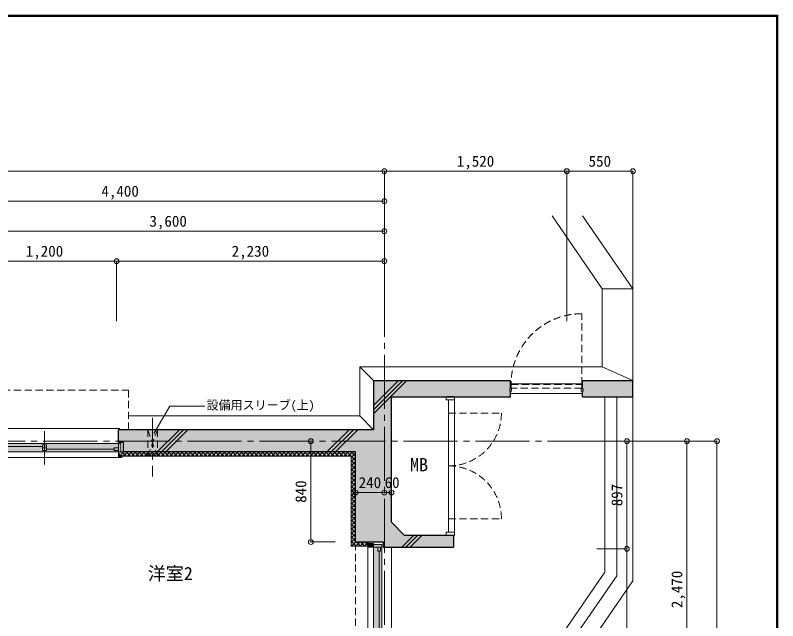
# Model space of a CAD drawing. Units: millimetres at full size, sheet at 1:50. Extents: x -9674 to 9699, y -6794 to 6791.
# Drawn here: x 3349 to 9699, y 1745 to 6791 of the extents above; entities that cross this region are included whole.
import ezdxf
from ezdxf.enums import TextEntityAlignment as Align

# ---------------------------------------------------------------- set-up
doc = ezdxf.new("R2010")
doc.units = ezdxf.units.MM
doc.header["$LTSCALE"] = 50
doc.header["$PDMODE"] = 32
doc.header["$PDSIZE"] = 40
for name, pattern in [('CHAIN1', [8, 5, -1, 1, -1]), ('CHAIN2', [12, 9, -1, 1, -1]), ('DASHED1', [1.8, 1.2, -0.6])]:
    doc.linetypes.add(name, pattern=pattern)
for name, color, linetype, lineweight in [('0-0_図面枠', 7, 'Continuous', 9), ('1-0_芯', 7, 'CHAIN2', 9), ('1-1_躯体', 2, 'Continuous', 25), ('1-3_建具', 3, 'Continuous', 18), ('1-6_ﾊﾞﾙｺﾆｰ・階段', 4, 'Continuous', 9), ('1-7_その他', 7, 'DASHED1', 9), ('1-8_ハッチ', 4, 'Continuous', 9), ('1-A_文字', 7, 'Continuous', 9), ('1-B_寸法', 7, 'Continuous', 9), ('1-C_梁', 7, 'DASHED1', 9)]:
    doc.layers.add(name, color=color, linetype=linetype, lineweight=lineweight)
for name, color, linetype in [('4-0', 1, 'Continuous'), ('4-1', 2, 'Continuous'), ('4-F', 4, 'Continuous')]:
    doc.layers.add(name, color=color, linetype=linetype)
doc.styles.add('ＭＳ ゴシック', font='')
doc.styles.get('ＭＳ ゴシック').set_extended_font_data('MS Gothic')

msp = doc.modelspace()

# ---------------------------------------------------------------- linework, layer by layer
at = {"layer": '0-0_図面枠'}
for p, q in [((9697.16, 6789.66), (-9672.16, 6789.66)), ((9695.4, 6787.9), (-9670.4, 6787.9)), ((-9668.64, 6786.14), (9693.64, 6786.14)), ((9691.87, 6784.38), (-9666.87, 6784.38)), ((9690.11, 6782.61), (-9665.11, 6782.61)), ((9688.35, 6780.85), (-9663.35, 6780.85)), ((9688.35, -6783.35), (9688.35, 6780.85)), ((9690.11, -6785.11), (9690.11, 6782.61)), ((9691.87, -6786.88), (9691.87, 6784.38)), ((9693.64, 6786.14), (9693.64, -6788.64)), ((9695.4, -6790.4), (9695.4, 6787.9)), ((9697.16, -6792.16), (9697.16, 6789.66))]:
    msp.add_line(p, q, dxfattribs=at)
msp.add_lwpolyline([(9698.92, -6793.93), (9698.92, 6791.43), (-9673.92, 6791.43)], dxfattribs=at)
at = {"layer": '1-0_芯'}
for p, q in [((6422.5, -3688.13), (6422.5, 4241.87)), ((-8417.5, 3241.87), (8192.5, 3241.87))]:
    msp.add_line(p, q, dxfattribs=at)
at = {"layer": '1-1_躯体'}
for p, q in [((6332.5, 3746.87), (7472.5, 3746.87)), ((6332.5, 3746.87), (6332.5, 3336.87)), ((7472.5, 3679.37), (7472.5, 3746.87)), ((8492.5, 3611.87), (8492.5, 3746.87)), ((7472.5, 3611.87), (7472.5, 3659.37)), ((8072.5, 3611.87), (8072.5, 3659.37)), ((6482.5, 3611.87), (7472.5, 3611.87)), ((6482.5, 2565.94), (6482.5, 3611.87)), ((6997.5, 3611.87), (6947.5, 3611.87)), ((6997.5, 3611.87), (6947.5, 3611.87)), ((8072.5, 3611.87), (8492.5, 3611.87)), ((6332.5, 3336.87), (4207.5, 3336.87)), ((4207.5, 3231.87), (4207.5, 3336.87)), ((4249.5, 3231.87), (4207.5, 3231.87)), ((4249.5, 3151.87), (4249.5, 3231.87)), ((6182.5, 3151.87), (4249.5, 3151.87)), ((6182.5, 2401.87), (6182.5, 3151.87)), ((6947.5, 2459.87), (6997.5, 2459.87)), ((6947.5, 2459.87), (6997.5, 2459.87)), ((6997.5, 2459.87), (6997.5, 2359.87)), ((6182.5, 2401.87), (6412.5, 2401.87)), ((6412.5, 2401.87), (6412.5, 2359.87)), ((6412.5, 2359.87), (6997.5, 2359.87))]:
    msp.add_line(p, q, dxfattribs=at)
for points in [[(8072.5, 3679.37), (8072.5, 3746.87), (8492.5, 3746.87)], [(6482.5, 2565.94), (6588.57, 2459.87), (6947.5, 2459.87)]]:
    msp.add_lwpolyline(points, dxfattribs=at)
at = {"layer": '1-3_建具', "color": 7, "linetype": 'DASHED1', "lineweight": 9}
for p, q in [((8067.5, 3714.37), (8067.5, 4304.37)), ((7477.5, 3714.37), (8067.5, 3714.37)), ((7477.5, 3684.37), (7477.5, 3714.37)), ((8067.5, 3684.37), (7477.5, 3684.37)), ((8067.5, 3714.37), (8067.5, 3684.37)), ((2977.5, 3666.87), (4292.5, 3666.87)), ((4292.5, 3336.87), (4292.5, 3666.87)), ((6957.5, 3475.87), (7397.5, 3475.87)), ((6957.5, 2595.87), (7397.5, 2595.87))]:
    msp.add_line(p, q, dxfattribs=at)
at = {"layer": '1-3_建具', "color": 7, "lineweight": 9}
for p, q in [((8072.5, 3719.37), (7472.5, 3719.37)), ((7467.5, 3679.37), (7467.5, 3659.37)), ((7482.5, 3679.37), (7467.5, 3679.37)), ((7467.5, 3659.37), (7482.5, 3659.37)), ((7472.5, 3639.37), (8072.5, 3639.37)), ((7482.5, 3659.37), (7482.5, 3679.37)), ((6937.5, 3611.87), (6937.5, 3586.87)), ((7007.5, 3611.87), (6937.5, 3611.87)), ((6937.5, 3611.87), (6937.5, 3586.87)), ((6937.5, 3586.87), (7007.5, 3586.87)), ((6957.5, 3586.87), (6957.5, 2484.87)), ((7007.5, 3586.87), (7007.5, 3611.87)), ((7007.5, 2484.87), (7007.5, 3586.87)), ((2977.5, 3346.87), (4217.5, 3346.87)), ((3592.5, 3325.35), (3592.5, 3048.39)), ((4217.5, 3336.87), (4217.5, 3346.87)), ((4192.5, 3221.87), (2992.5, 3221.87)), ((4227.5, 3221.87), (4192.5, 3221.87)), ((4207.5, 3151.87), (4207.5, 3221.87)), ((4227.5, 3221.87), (4227.5, 3151.87)), ((4192.5, 3151.87), (2992.5, 3151.87)), ((4192.5, 3151.87), (4207.5, 3151.87)), ((2977.5, 3104.87), (4207.5, 3104.87)), ((6937.5, 2484.87), (6937.5, 2459.87)), ((7007.5, 2484.87), (6937.5, 2484.87)), ((6285.5, 2359.87), (6285.5, 807.89)), ((6402.5, 2379.87), (6332.5, 2379.87)), ((6332.5, 2359.87), (6402.5, 2359.87)), ((6332.5, 2344.87), (6332.5, 2359.87)), ((6402.5, 2379.87), (6402.5, 2344.87)), ((6482.5, 2359.87), (6482.5, 807.89)), ((6332.5, 822.89), (6332.5, 2344.87)), ((6402.5, 822.89), (6402.5, 2344.87))]:
    msp.add_line(p, q, dxfattribs=at)
at = {"layer": '1-3_建具'}
for p, q in [((3575, 3198.87), (3012.5, 3198.87)), ((3575, 3162.87), (3575, 3210.87)), ((3610, 3210.87), (3575, 3210.87)), ((3610, 3186.87), (3575, 3186.87)), ((3610, 3162.87), (3610, 3210.87)), ((4172.5, 3186.87), (4207.5, 3186.87)), ((4172.5, 3162.87), (4172.5, 3186.87)), ((3610, 3162.87), (3575, 3162.87)), ((4172.5, 3174.87), (3610, 3174.87)), ((4172.5, 3162.87), (4207.5, 3162.87)), ((4237.5, 3151.87), (4207.5, 3151.87)), ((4207.5, 3104.87), (4207.5, 3151.87)), ((4237.5, 3104.87), (4237.5, 3151.87)), ((4237.5, 3104.87), (4207.5, 3104.87)), ((4237.5, 3104.87), (4237.5, 3105.9)), ((6285.5, 2389.87), (6286.53, 2389.87)), ((6285.5, 2389.87), (6332.5, 2389.87)), ((6332.5, 2389.87), (6332.5, 2359.87)), ((6391.5, 2324.87), (6391.5, 2359.87)), ((6379.5, 1601.38), (6379.5, 2324.87))]:
    msp.add_line(p, q, dxfattribs=at)
at = {"layer": '1-3_建具', "color": 7, "lineweight": 9}
msp.add_lwpolyline([(8062.5, 3679.37), (8062.5, 3659.37), (8077.5, 3659.37), (8077.5, 3679.37)], close=True, dxfattribs=at)
msp.add_lwpolyline([(6937.5, 2459.87), (7007.5, 2459.87), (7007.5, 2484.87)], dxfattribs=at)
at = {"layer": '1-3_建具'}
for points in [[(6285.5, 2389.87), (6285.5, 2359.87), (6332.5, 2359.87)], [(6391.5, 2324.87), (6367.5, 2324.87), (6367.5, 2359.87)]]:
    msp.add_lwpolyline(points, dxfattribs=at)
at = {"layer": '1-3_建具', "color": 7, "linetype": 'DASHED1', "lineweight": 9}
for centre, radius, start, end in [((8067.5, 3714.37), 590, 90, 180), ((6957.5, 3475.87), 440, 270, 0), ((6957.5, 2595.87), 440, 0, 90)]:
    msp.add_arc(centre, radius, start, end, dxfattribs=at)
at = {"layer": '1-6_ﾊﾞﾙｺﾆｰ・階段', "color": 7}
for p, q in [((7819.21, 5120.29), (8237.5, 4511.87)), ((8074.21, 5120.29), (8492.5, 4511.87)), ((8492.5, 4511.87), (8237.5, 4511.87)), ((8492.5, 3746.87), (8492.5, 4511.87)), ((6332.5, 3746.87), (6217.5, 3861.87)), ((6217.5, 3861.87), (8237.5, 3861.87)), ((6217.5, 3861.87), (6217.5, 3446.87)), ((8357.5, 3611.87), (8357.5, 2118.8)), ((8492.5, 3611.87), (8492.5, 2076.87)), ((4292.5, 3451.87), (6217.5, 3451.87)), ((6332.5, 3336.87), (6217.5, 3451.87)), ((7807.5, 1318.8), (8357.5, 2118.8)), ((7942.5, 1276.87), (8492.5, 2076.87))]:
    msp.add_line(p, q, dxfattribs=at)
at = {"layer": '1-6_ﾊﾞﾙｺﾆｰ・階段'}
for p in [(8257.5, 3611.87), (7707.5, 1349.86)]:
    msp.add_line(p, (8257.5, 2149.86), dxfattribs=at)
at = {"layer": '1-6_ﾊﾞﾙｺﾆｰ・階段', "color": 7}
msp.add_lwpolyline([(8492.5, 3746.87), (8237.5, 3861.87), (8237.5, 4511.87)], dxfattribs=at)
at = {"layer": '1-7_その他', "linetype": 'CHAIN1'}
msp.add_line((4492.5, 3436.87), (4492.5, 2946.87), dxfattribs=at)
at = {"layer": '1-7_その他'}
for p, q in [((4452.5, 3336.87), (4452.5, 3116.87)), ((4452.5, 3336.87), (4532.5, 3116.87)), ((4452.5, 3116.87), (4532.5, 3336.87)), ((4532.5, 3336.87), (4532.5, 3116.87))]:
    msp.add_line(p, q, dxfattribs=at)
at = {"layer": '1-8_ハッチ'}
for p, q in [((6332.5, 3468.72), (6610.65, 3746.87)), ((6332.5, 3504.07), (6575.3, 3746.87)), ((6332.5, 3539.43), (6539.94, 3746.87)), ((4530.73, 3151.87), (4715.73, 3336.87)), ((4566.08, 3151.87), (4751.08, 3336.87)), ((4601.44, 3151.87), (4786.44, 3336.87)), ((5944.94, 3151.87), (6129.94, 3336.87)), ((5980.3, 3151.87), (6165.3, 3336.87)), ((6015.65, 3151.87), (6200.65, 3336.87)), ((4237.5, 3141.48), (4247.88, 3151.87)), ((4237.5, 3151.77), (4272.4, 3116.87)), ((6147.5, 3116.87), (4237.5, 3116.87)), ((4248.24, 3116.87), (4283.24, 3151.87)), ((4272.75, 3151.87), (4307.75, 3116.87)), ((4283.6, 3116.87), (4318.6, 3151.87)), ((4308.11, 3151.87), (4343.11, 3116.87)), ((4318.95, 3116.87), (4353.95, 3151.87)), ((4343.46, 3151.87), (4378.46, 3116.87)), ((4354.31, 3116.87), (4389.31, 3151.87)), ((4378.82, 3151.87), (4413.82, 3116.87)), ((4389.66, 3116.87), (4424.66, 3151.87)), ((4414.17, 3151.87), (4449.17, 3116.87)), ((4425.02, 3116.87), (4460.02, 3151.87)), ((4449.53, 3151.87), (4484.53, 3116.87)), ((4460.37, 3116.87), (4495.37, 3151.87)), ((4484.88, 3151.87), (4519.88, 3116.87)), ((4495.73, 3116.87), (4530.73, 3151.87)), ((4520.24, 3151.87), (4555.24, 3116.87)), ((4531.08, 3116.87), (4566.08, 3151.87)), ((4555.59, 3151.87), (4590.59, 3116.87)), ((4566.44, 3116.87), (4601.44, 3151.87)), ((4590.95, 3151.87), (4625.95, 3116.87)), ((4601.79, 3116.87), (4636.79, 3151.87)), ((4626.31, 3151.87), (4661.31, 3116.87)), ((4637.15, 3116.87), (4672.15, 3151.87)), ((4661.66, 3151.87), (4696.66, 3116.87)), ((4672.5, 3116.87), (4707.5, 3151.87)), ((4697.02, 3151.87), (4732.02, 3116.87)), ((4707.86, 3116.87), (4742.86, 3151.87)), ((4732.37, 3151.87), (4767.37, 3116.87)), ((4743.21, 3116.87), (4778.21, 3151.87)), ((4767.73, 3151.87), (4802.73, 3116.87)), ((4778.57, 3116.87), (4813.57, 3151.87)), ((4803.08, 3151.87), (4838.08, 3116.87)), ((4813.93, 3116.87), (4848.93, 3151.87)), ((4838.44, 3151.87), (4873.44, 3116.87)), ((4849.28, 3116.87), (4884.28, 3151.87)), ((4873.79, 3151.87), (4908.79, 3116.87)), ((4884.64, 3116.87), (4919.64, 3151.87)), ((4909.15, 3151.87), (4944.15, 3116.87)), ((4919.99, 3116.87), (4954.99, 3151.87)), ((4944.5, 3151.87), (4979.5, 3116.87)), ((4955.35, 3116.87), (4990.35, 3151.87)), ((4979.86, 3151.87), (5014.86, 3116.87)), ((4990.7, 3116.87), (5025.7, 3151.87)), ((5015.21, 3151.87), (5050.21, 3116.87)), ((5026.06, 3116.87), (5061.06, 3151.87)), ((5050.57, 3151.87), (5085.57, 3116.87)), ((5061.41, 3116.87), (5096.41, 3151.87)), ((5085.92, 3151.87), (5120.92, 3116.87)), ((5096.77, 3116.87), (5131.77, 3151.87)), ((5121.28, 3151.87), (5156.28, 3116.87)), ((5132.12, 3116.87), (5167.12, 3151.87)), ((5156.64, 3151.87), (5191.64, 3116.87)), ((5167.48, 3116.87), (5202.48, 3151.87)), ((5191.99, 3151.87), (5226.99, 3116.87)), ((5202.83, 3116.87), (5237.83, 3151.87)), ((5227.35, 3151.87), (5262.35, 3116.87)), ((5238.19, 3116.87), (5273.19, 3151.87)), ((5262.7, 3151.87), (5297.7, 3116.87)), ((5273.54, 3116.87), (5308.54, 3151.87)), ((5298.06, 3151.87), (5333.06, 3116.87)), ((5308.9, 3116.87), (5343.9, 3151.87)), ((5333.41, 3151.87), (5368.41, 3116.87)), ((5344.26, 3116.87), (5379.26, 3151.87)), ((5368.77, 3151.87), (5403.77, 3116.87)), ((5379.61, 3116.87), (5414.61, 3151.87)), ((5404.12, 3151.87), (5439.12, 3116.87)), ((5414.97, 3116.87), (5449.97, 3151.87)), ((5439.48, 3151.87), (5474.48, 3116.87)), ((5450.32, 3116.87), (5485.32, 3151.87)), ((5474.83, 3151.87), (5509.83, 3116.87)), ((5485.68, 3116.87), (5520.68, 3151.87)), ((5510.19, 3151.87), (5545.19, 3116.87)), ((5521.03, 3116.87), (5556.03, 3151.87)), ((5545.54, 3151.87), (5580.54, 3116.87)), ((5556.39, 3116.87), (5591.39, 3151.87)), ((5580.9, 3151.87), (5615.9, 3116.87)), ((5591.74, 3116.87), (5626.74, 3151.87)), ((5616.26, 3151.87), (5651.26, 3116.87)), ((5627.1, 3116.87), (5662.1, 3151.87)), ((5651.61, 3151.87), (5686.61, 3116.87)), ((5662.45, 3116.87), (5697.45, 3151.87)), ((5686.97, 3151.87), (5721.97, 3116.87)), ((5697.81, 3116.87), (5732.81, 3151.87)), ((5722.32, 3151.87), (5757.32, 3116.87)), ((5733.16, 3116.87), (5768.16, 3151.87)), ((5757.68, 3151.87), (5792.68, 3116.87)), ((5768.52, 3116.87), (5803.52, 3151.87)), ((5793.03, 3151.87), (5828.03, 3116.87)), ((5803.87, 3116.87), (5838.87, 3151.87)), ((5828.39, 3151.87), (5863.39, 3116.87)), ((5839.23, 3116.87), (5874.23, 3151.87)), ((5863.74, 3151.87), (5898.74, 3116.87)), ((5874.59, 3116.87), (5909.59, 3151.87)), ((5899.1, 3151.87), (5934.1, 3116.87)), ((5909.94, 3116.87), (5944.94, 3151.87)), ((5934.45, 3151.87), (5969.45, 3116.87)), ((5945.3, 3116.87), (5980.3, 3151.87)), ((5969.81, 3151.87), (6004.81, 3116.87)), ((5980.65, 3116.87), (6015.65, 3151.87)), ((6005.16, 3151.87), (6040.16, 3116.87)), ((6016.01, 3116.87), (6051.01, 3151.87)), ((6040.52, 3151.87), (6075.52, 3116.87)), ((6051.36, 3116.87), (6086.36, 3151.87)), ((6075.87, 3151.87), (6110.87, 3116.87)), ((6086.72, 3116.87), (6121.72, 3151.87)), ((6111.23, 3151.87), (6146.23, 3116.87)), ((6122.07, 3116.87), (6157.07, 3151.87)), ((6146.59, 3151.87), (6182.5, 3115.95)), ((6147.5, 3106.94), (6182.5, 3141.94)), ((6147.5, 2366.87), (6147.5, 3116.87)), ((6147.5, 3115.6), (6182.5, 3080.6)), ((6181.94, 3151.87), (6182.5, 3151.31)), ((6147.5, 3071.59), (6182.5, 3106.59)), ((6147.5, 3080.24), (6182.5, 3045.24)), ((6147.5, 3036.23), (6182.5, 3071.23)), ((6147.5, 3044.89), (6182.5, 3009.89)), ((6147.5, 3000.87), (6182.5, 3035.87)), ((6147.5, 3009.53), (6182.5, 2974.53)), ((6147.5, 2965.52), (6182.5, 3000.52)), ((6147.5, 2974.18), (6182.5, 2939.18)), ((6147.5, 2930.16), (6182.5, 2965.16)), ((6147.5, 2938.82), (6182.5, 2903.82)), ((6147.5, 2894.81), (6182.5, 2929.81)), ((6147.5, 2903.47), (6182.5, 2868.47)), ((6147.5, 2859.45), (6182.5, 2894.45)), ((6147.5, 2868.11), (6182.5, 2833.11)), ((6147.5, 2824.1), (6182.5, 2859.1)), ((6147.5, 2832.76), (6182.5, 2797.76)), ((6147.5, 2788.74), (6182.5, 2823.74)), ((6147.5, 2797.4), (6182.5, 2762.4)), ((6147.5, 2753.39), (6182.5, 2788.39)), ((6147.5, 2762.05), (6182.5, 2727.05)), ((6147.5, 2718.03), (6182.5, 2753.03)), ((6147.5, 2726.69), (6182.5, 2691.69)), ((6147.5, 2682.68), (6182.5, 2717.68)), ((6147.5, 2691.33), (6182.5, 2656.33)), ((6147.5, 2647.32), (6182.5, 2682.32)), ((6147.5, 2655.98), (6182.5, 2620.98)), ((6147.5, 2611.97), (6182.5, 2646.97)), ((6147.5, 2620.62), (6182.5, 2585.62)), ((6147.5, 2576.61), (6182.5, 2611.61)), ((6147.5, 2585.27), (6182.5, 2550.27)), ((6147.5, 2541.26), (6182.5, 2576.26)), ((6147.5, 2549.91), (6182.5, 2514.91)), ((6147.5, 2505.9), (6182.5, 2540.9)), ((6147.5, 2514.56), (6182.5, 2479.56)), ((6147.5, 2470.54), (6182.5, 2505.54)), ((6147.5, 2479.2), (6182.5, 2444.2)), ((6147.5, 2435.19), (6182.5, 2470.19)), ((6147.5, 2443.85), (6182.5, 2408.85)), ((6147.5, 2399.83), (6182.5, 2434.83)), ((6567.15, 2359.87), (6667.15, 2459.87)), ((6602.51, 2359.87), (6702.51, 2459.87)), ((6637.87, 2359.87), (6737.87, 2459.87)), ((6147.5, 2408.49), (6189.12, 2366.87)), ((6147.5, 2373.14), (6153.77, 2366.87)), ((6147.5, 2366.87), (6285.5, 2366.87)), ((6149.89, 2366.87), (6184.89, 2401.87)), ((6185.25, 2366.87), (6220.25, 2401.87)), ((6189.48, 2401.87), (6224.48, 2366.87)), ((6220.6, 2366.87), (6255.6, 2401.87)), ((6224.83, 2401.87), (6259.83, 2366.87)), ((6255.96, 2366.87), (6285.5, 2396.41)), ((6260.19, 2401.87), (6285.5, 2376.56))]:
    msp.add_line(p, q, dxfattribs=at)
at = {"layer": '1-A_文字'}
msp.add_lwpolyline([(4504.1, 3306.1), (4635.49, 3533.66), (4928.35, 3533.66)], dxfattribs=at)
at = {"layer": '1-B_寸法'}
for p, q in [((-6677.5, 5491.87), (6422.5, 5491.87)), ((6422.5, 5491.87), (7942.5, 5491.87)), ((6422.5, 4241.87), (6422.5, 5491.87)), ((7942.5, 4241.87), (7942.5, 5491.87)), ((7942.5, 5491.87), (8492.5, 5491.87)), ((8492.5, 4241.87), (8492.5, 5491.87)), ((2022.5, 5241.87), (6422.5, 5241.87)), ((2822.5, 4991.87), (6422.5, 4991.87)), ((2992.5, 4741.87), (4192.5, 4741.87)), ((4192.5, 4241.87), (4192.5, 4741.87)), ((4192.5, 4741.87), (6422.5, 4741.87)), ((5810.59, 2401.87), (5810.59, 3241.87)), ((8192.5, 3241.87), (9192.5, 3241.87)), ((8442.5, 3241.87), (8442.5, 2344.87)), ((8942.5, 771.87), (8942.5, 3241.87)), ((9192.5, -2938.13), (9192.5, 3241.87)), ((6422.5, 2813.68), (6182.5, 2813.68)), ((6482.5, 2813.68), (6422.5, 2813.68)), ((5810.59, 2401.87), (6013.35, 2401.87)), ((8192.5, 2344.87), (8442.5, 2344.87)), ((8442.5, 2344.87), (8442.5, 824.87))]:
    msp.add_line(p, q, dxfattribs=at)
at = {"layer": '1-B_寸法', "color": 3}
for p in [(6422.5, 5491.87), (7942.5, 5491.87), (8492.5, 5491.87), (6422.5, 5241.87), (6422.5, 4991.87), (4192.5, 4741.87), (6422.5, 4741.87), (5810.59, 3241.87), (8442.5, 3241.87), (8942.5, 3241.87), (9192.5, 3241.87), (6182.5, 2813.68), (6422.5, 2813.68), (6482.5, 2813.68), (5810.59, 2401.87), (8442.5, 2344.87)]:
    msp.add_point(p, dxfattribs=at)
at = {"layer": '1-C_梁'}
msp.add_line((6182.5, 802.87), (6182.5, 2366.87), dxfattribs=at)
at = {"layer": '4-0'}
for points in [[(6482.5, 3611.87), (7472.5, 3611.87), (6332.5, 3746.87)], [(6482.5, 3611.87), (6332.5, 3746.87), (6332.5, 3336.87)], [(7472.5, 3679.37), (7472.5, 3746.87), (6332.5, 3746.87)], [(6332.5, 3746.87), (7472.5, 3611.87), (7467.5, 3659.37)], [(6332.5, 3746.87), (7467.5, 3659.37), (7467.5, 3679.37)], [(6332.5, 3746.87), (7467.5, 3679.37), (7472.5, 3679.37)], [(8492.5, 3611.87), (8492.5, 3746.87), (8072.5, 3746.87)], [(8072.5, 3746.87), (8072.5, 3679.37), (8077.5, 3679.37)], [(8492.5, 3611.87), (8072.5, 3746.87), (8077.5, 3679.37)], [(7472.5, 3611.87), (7472.5, 3659.37), (7467.5, 3659.37)], [(8072.5, 3659.37), (8072.5, 3611.87), (8492.5, 3611.87)], [(8077.5, 3659.37), (8072.5, 3659.37), (8492.5, 3611.87)], [(8492.5, 3611.87), (8077.5, 3679.37), (8077.5, 3659.37)], [(6182.5, 2401.87), (6412.5, 2401.87), (6482.5, 3611.87)], [(6182.5, 2401.87), (6482.5, 3611.87), (6332.5, 3336.87)], [(6412.5, 2359.87), (6482.5, 2565.94), (6482.5, 3611.87)], [(6412.5, 2401.87), (6412.5, 2359.87), (6482.5, 3611.87)], [(4207.5, 3336.87), (4207.5, 3231.87), (4249.5, 3231.87)], [(4207.5, 3336.87), (4249.5, 3231.87), (6182.5, 3151.87)], [(6332.5, 3336.87), (4207.5, 3336.87), (6182.5, 3151.87)], [(6332.5, 3336.87), (6182.5, 3151.87), (6182.5, 2401.87)], [(4249.5, 3231.87), (4249.5, 3151.87), (6182.5, 3151.87)], [(6412.5, 2359.87), (6588.57, 2459.87), (6482.5, 2565.94)], [(6412.5, 2359.87), (6997.5, 2359.87), (6997.5, 2459.87)], [(6412.5, 2359.87), (6997.5, 2459.87), (6588.57, 2459.87)]]:
    msp.add_solid(points, dxfattribs=at)
at = {"layer": '4-1'}
for points in [[(2957.5, 3221.87), (2957.5, 3151.87), (4227.5, 3221.87), (4227.5, 3151.87)], [(6332.5, 2379.87), (6402.5, 2379.87), (6332.51, 787.89), (6402.5, 787.89)]]:
    msp.add_solid(points, dxfattribs=at)
at = {"layer": '4-F'}
for points in [[(4207.5, 3151.87), (4207.5, 3104.87), (4237.5, 3104.87)], [(4207.5, 3151.87), (4237.5, 3104.87), (4237.5, 3116.87)], [(4207.5, 3151.87), (4237.5, 3116.87), (6147.5, 3116.87)], [(6147.5, 3116.87), (6182.5, 3151.87), (4207.5, 3151.87)], [(6147.5, 2366.87), (6182.5, 2401.87), (6182.5, 3151.87)], [(6147.5, 3116.87), (6147.5, 2366.87), (6182.5, 3151.87)], [(6147.5, 2366.87), (6286.53, 2389.87), (6182.5, 2401.87)], [(6147.5, 2366.87), (6285.5, 2366.87), (6286.53, 2389.87)], [(6332.5, 2389.87), (6332.42, 2402.2), (6285.5, 2389.87), (6182.5, 2401.87)], [(6286.53, 2389.87), (6332.5, 2359.87), (6285.5, 2359.87)], [(6286.53, 2389.87), (6285.5, 2359.87), (6285.5, 2366.87)], [(6286.53, 2389.87), (6332.5, 2389.87), (6332.5, 2359.87)]]:
    msp.add_solid(points, dxfattribs=at)

# ---------------------------------------------------------------- texts
at = {"layer": '1-A_文字', "style": 'ＭＳ ゴシック'}
for s, height, p in [('設備用スリーブ(上)', 73.31, (4942.46, 3483.72)), ('MB', 110, (6637.24, 2958.05)), ('洋室2', 110, (4452.47, 2051.15))]:
    msp.add_text(s, height=height, dxfattribs=at).set_placement(p, align=Align.BOTTOM_LEFT)
at = {"layer": '1-B_寸法', "style": 'ＭＳ ゴシック'}
for s, p in [('1,520', (7026.25, 5501.87)), ('550', (8123.75, 5501.87)), ('4,400', (4066.25, 5251.87)), ('3,600', (4466.25, 5001.87)), ('1,200', (3436.25, 4751.87)), ('2,230', (5151.25, 4751.87)), ('240', (6208.75, 2823.68)), ('60', (6425.25, 2823.68))]:
    msp.add_text(s, height=91.64, dxfattribs=at).set_placement(p, align=Align.BOTTOM_LEFT)
for s, p in [('840', (5800.59, 2728.12)), ('897', (8432.5, 2699.62)), ('2,470', (8932.5, 1850.62))]:
    msp.add_text(s, height=91.64, rotation=90, dxfattribs=at).set_placement(p, align=Align.BOTTOM_LEFT)

doc.saveas('drawing.dxf')
